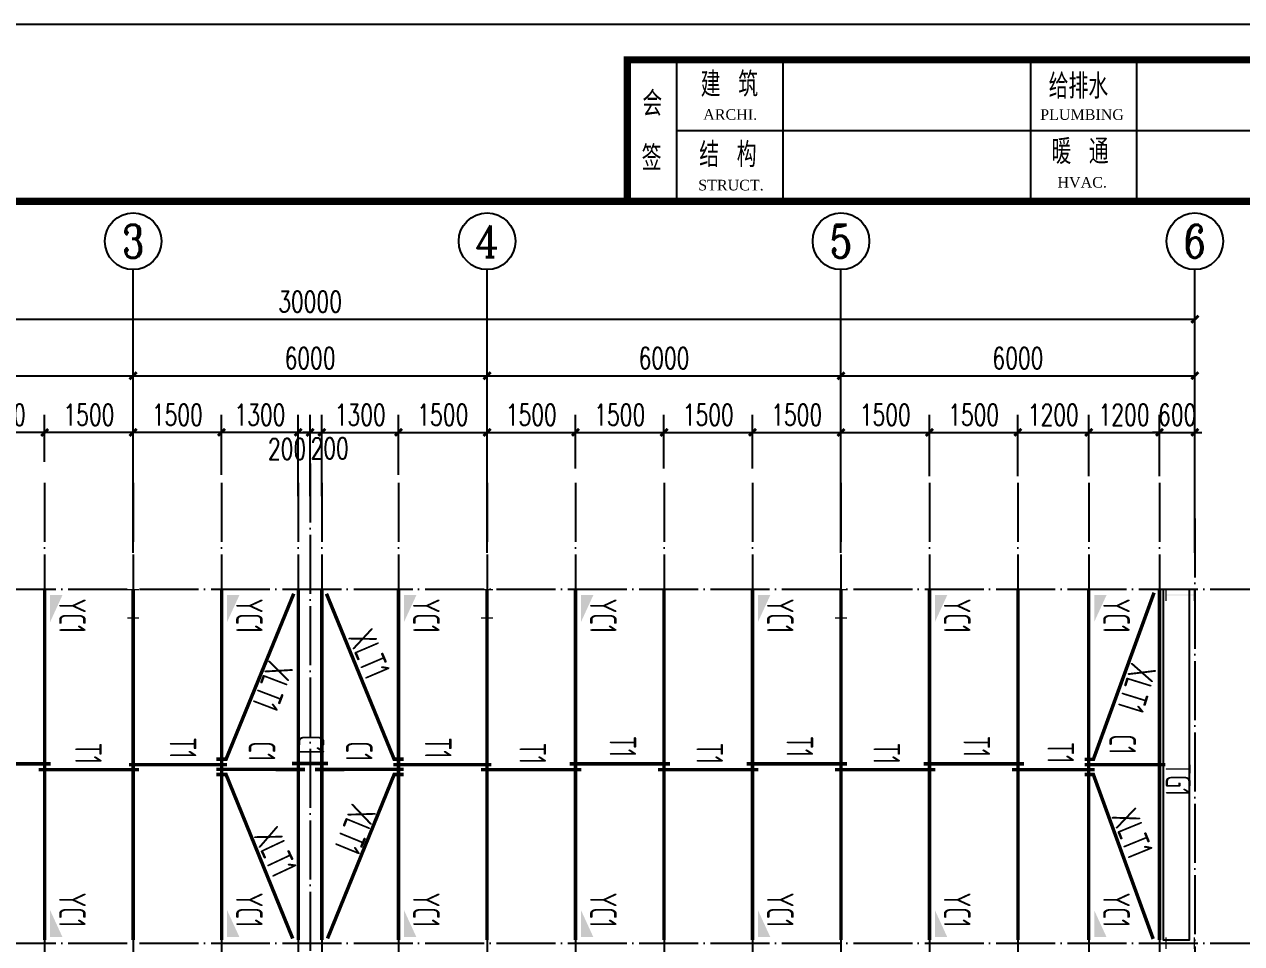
# Model space of a CAD drawing. Extents: x 14207793 to 14719554, y -1675802 to -1228715.
# Drawn here: x 14477568 to 14498205, y -1548707 to -1533122 of the extents above; entities that cross this region are included whole.
import ezdxf
from ezdxf.enums import TextEntityAlignment as Align

# ---------------------------------------------------------------- set-up
doc = ezdxf.new("R2010")
doc.units = 0
doc.header["$LTSCALE"] = 500
doc.header["$MEASUREMENT"] = 0
doc.linetypes.add('DASHEDD', pattern=[5, 4, -1])
doc.linetypes.add('DOTE', pattern=[2.42, 2, -0.2, 0.02, -0.2])
doc.layers.get('0').update_dxf_attribs({"linetype": 'CONTINUOUS'})
doc.layers.get('DEFPOINTS').update_dxf_attribs({"color": 140, "linetype": 'CONTINUOUS'})
for name, color, linetype in [('01', 7, 'CONTINUOUS'), ('1Z', 1, 'DASHEDD'), ('AXIS', 3, 'CONTINUOUS'), ('AXIS_TEXT', 7, 'CONTINUOUS'), ('DOTE', 8, 'DOTE'), ('PUB_TITLE', 4, 'CONTINUOUS'), ('WINDOW', 96, 'CONTINUOUS'), ('墙__虚线', 2, 'CONTINUOUS'), ('层0', 7, 'CONTINUOUS')]:
    doc.layers.add(name, color=color, linetype=linetype)
doc.styles.add('_TCH_AXIS', font='COMPLEX', dxfattribs={"bigfont": 'GBCBIG'})
doc.styles.add('_TCH_DIM_T3', font='SIMPLEX', dxfattribs={"width": 0.705882, "bigfont": 'GBCBIG'})
doc.styles.add('COMPLEX', font='COMPLEX')
doc.styles.add('GHF', font='TIMES.TTF')
doc.styles.add('HZ', font='txt', dxfattribs={"width": 0.8, "bigfont": 'hztxt'})
doc.styles.add('TSSD_REIN', font='Tssdeng.shx', dxfattribs={"width": 0.65, "bigfont": 'hztxt.shx'})
doc.dimstyles.new('_TCH_ARCH&&120', dxfattribs={"dimtxt": 357, "dimasz": 120, "dimexe": 300, "dimexo": 360, "dimgap": 120, "dimtad": 1, "dimdec": 0, "dimzin": 0, "dimdsep": 46, "dimtxsty": '_TCH_DIM_T3', "dimblk": 'ARCHTICK', "dimcen": 0.09, "dimclrt": 7, "dimazin": 2, "dimtfac": 1, "dimtdec": 0, "dimtix": 1, "dimtmove": 2, "dimatfit": 3, "dimfxl": 0, "dimtolj": 1, "dimtzin": 0, "dimarcsym": 0})

# ---------------------------------------------------------------- blocks, each defined once
blk = doc.blocks.new('gffio')
at = {"layer": '墙__虚线'}
for points in [[(-433999, -56888), (-433999, -56868), (-434094, -56888), (-434199, -56868)], [(-434094, -56888), (-434199, -56868), (-434104, -56888)], [(-434199, -56868), (-434199, -56888), (-434104, -56888)], [(-434094, -56888), (-434104, -56888), (-434094, -57348), (-434104, -57348)], [(-434104, -57348), (-434199, -57348), (-434099, -57365), (-434199, -57368)], [(-434099, -57365), (-434199, -57368), (-433999, -57368)], [(-434094, -57348), (-434104, -57348), (-434058, -57361), (-434099, -57365)], [(-433999, -57368), (-434058, -57361), (-434099, -57365)], [(-434058, -57361), (-433999, -57368), (-434094, -57348), (-433999, -57348)]]:
    blk.add_solid(points, dxfattribs=at)
blk = doc.blocks.new('_ArchTick')
at = {"color": 0, "linetype": 'ByBlock', "const_width": 0.4}
blk.add_lwpolyline([(-0.5, -0.5), (0.5, 0.5)], dxfattribs=at)
blk = doc.blocks.new('*D679')
at = {"layer": 'AXIS', "color": 0, "lineweight": -2}
for p, q in [((14473412, -1541720), (14473412, -1538780)), ((14479412, -1541720), (14479412, -1538780)), ((14473412, -1539080), (14479412, -1539080))]:
    blk.add_line(p, q, dxfattribs=at)
at = {"layer": 'DEFPOINTS', "color": 0}
for p in [(14479412, -1539080), (14473412, -1542080), (14479412, -1542080)]:
    blk.add_point(p, dxfattribs=at)
at = {"layer": 'AXIS', "color": 0, "lineweight": -2, "xscale": 120, "yscale": 120, "zscale": 120, "rotation": 180}
blk.add_blockref('_ArchTick', (14473412, -1539080), dxfattribs=at)
at = {"layer": 'AXIS', "color": 0, "lineweight": -2, "xscale": 120, "yscale": 120, "zscale": 120}
blk.add_blockref('_ArchTick', (14479412, -1539080), dxfattribs=at)
at = {"layer": 'AXIS', "color": 7, "insert": (14476412, -1538782), "char_height": 357, "attachment_point": 5, "style": '_TCH_DIM_T3'}
blk.add_mtext('\\A1;6000', dxfattribs=at)
blk = doc.blocks.new('*D680')
at = {"layer": 'AXIS', "color": 0, "lineweight": -2}
for p, q in [((14479412, -1541720), (14479412, -1538780)), ((14485412, -1541720), (14485412, -1538780)), ((14479412, -1539080), (14485412, -1539080))]:
    blk.add_line(p, q, dxfattribs=at)
at = {"layer": 'DEFPOINTS', "color": 0}
for p in [(14485412, -1539080), (14479412, -1542080), (14485412, -1542080)]:
    blk.add_point(p, dxfattribs=at)
at = {"layer": 'AXIS', "color": 0, "lineweight": -2, "xscale": 120, "yscale": 120, "zscale": 120, "rotation": 180}
blk.add_blockref('_ArchTick', (14479412, -1539080), dxfattribs=at)
at = {"layer": 'AXIS', "color": 0, "lineweight": -2, "xscale": 120, "yscale": 120, "zscale": 120}
blk.add_blockref('_ArchTick', (14485412, -1539080), dxfattribs=at)
at = {"layer": 'AXIS', "color": 7, "insert": (14482412, -1538782), "char_height": 357, "attachment_point": 5, "style": '_TCH_DIM_T3'}
blk.add_mtext('\\A1;6000', dxfattribs=at)
blk = doc.blocks.new('*D681')
at = {"layer": 'AXIS', "color": 0, "lineweight": -2}
for p, q in [((14485412, -1541720), (14485412, -1538780)), ((14491412, -1541720), (14491412, -1538780)), ((14485412, -1539080), (14491412, -1539080))]:
    blk.add_line(p, q, dxfattribs=at)
at = {"layer": 'DEFPOINTS', "color": 0}
for p in [(14491412, -1539080), (14485412, -1542080), (14491412, -1542080)]:
    blk.add_point(p, dxfattribs=at)
at = {"layer": 'AXIS', "color": 0, "lineweight": -2, "xscale": 120, "yscale": 120, "zscale": 120, "rotation": 180}
blk.add_blockref('_ArchTick', (14485412, -1539080), dxfattribs=at)
at = {"layer": 'AXIS', "color": 0, "lineweight": -2, "xscale": 120, "yscale": 120, "zscale": 120}
blk.add_blockref('_ArchTick', (14491412, -1539080), dxfattribs=at)
at = {"layer": 'AXIS', "color": 7, "insert": (14488412, -1538782), "char_height": 357, "attachment_point": 5, "style": '_TCH_DIM_T3'}
blk.add_mtext('\\A1;6000', dxfattribs=at)
blk = doc.blocks.new('*D682')
at = {"layer": 'AXIS', "color": 0, "lineweight": -2}
for p, q in [((14491412, -1541720), (14491412, -1538780)), ((14497412, -1541720), (14497412, -1538780)), ((14491412, -1539080), (14497412, -1539080))]:
    blk.add_line(p, q, dxfattribs=at)
at = {"layer": 'DEFPOINTS', "color": 0}
for p in [(14497412, -1539080), (14491412, -1542080), (14497412, -1542080)]:
    blk.add_point(p, dxfattribs=at)
at = {"layer": 'AXIS', "color": 0, "lineweight": -2, "xscale": 120, "yscale": 120, "zscale": 120, "rotation": 180}
blk.add_blockref('_ArchTick', (14491412, -1539080), dxfattribs=at)
at = {"layer": 'AXIS', "color": 0, "lineweight": -2, "xscale": 120, "yscale": 120, "zscale": 120}
blk.add_blockref('_ArchTick', (14497412, -1539080), dxfattribs=at)
at = {"layer": 'AXIS', "color": 7, "insert": (14494412, -1538782), "char_height": 357, "attachment_point": 5, "style": '_TCH_DIM_T3'}
blk.add_mtext('\\A1;6000', dxfattribs=at)
blk = doc.blocks.new('*D683')
at = {"layer": 'AXIS', "color": 0, "lineweight": -2}
for p, q in [((14467412, -1541720), (14467412, -1537820)), ((14497412, -1541720), (14497412, -1537820)), ((14467412, -1538120), (14497412, -1538120))]:
    blk.add_line(p, q, dxfattribs=at)
at = {"layer": 'DEFPOINTS', "color": 0}
for p in [(14497412, -1538120), (14467412, -1542080), (14497412, -1542080)]:
    blk.add_point(p, dxfattribs=at)
at = {"layer": 'AXIS', "color": 0, "lineweight": -2, "xscale": 120, "yscale": 120, "zscale": 120, "rotation": 180}
blk.add_blockref('_ArchTick', (14467412, -1538120), dxfattribs=at)
at = {"layer": 'AXIS', "color": 0, "lineweight": -2, "xscale": 120, "yscale": 120, "zscale": 120}
blk.add_blockref('_ArchTick', (14497412, -1538120), dxfattribs=at)
at = {"layer": 'AXIS', "color": 7, "insert": (14482412, -1537822), "char_height": 357, "attachment_point": 5, "style": '_TCH_DIM_T3'}
blk.add_mtext('\\A1;30000', dxfattribs=at)
blk = doc.blocks.new('_AXISO')
blk.add_circle((0, 0), 0.5)
at = {"layer": 'AXIS_TEXT', "style": 'COMPLEX', "width": 1.041667}
blk.add_attdef('A', text='', height=0.56, dxfattribs=at).set_placement((-0.25, -0.28), (0.25, -0.28), align=Align.FIT)
blk = doc.blocks.new('*D684')
at = {"layer": 'AXIS', "color": 0, "lineweight": -2}
for p, q in [((14482212, -1541122), (14482212, -1539740)), ((14482412, -1541122), (14482412, -1539740)), ((14482212, -1540040), (14482092, -1540040)), ((14482212, -1540040), (14482412, -1540040)), ((14482412, -1540040), (14482532, -1540040))]:
    blk.add_line(p, q, dxfattribs=at)
at = {"layer": 'DEFPOINTS', "color": 0}
for p in [(14482412, -1540040), (14482212, -1541482), (14482412, -1541482)]:
    blk.add_point(p, dxfattribs=at)
at = {"layer": 'AXIS', "color": 0, "lineweight": -2, "xscale": 120, "yscale": 120, "zscale": 120}
blk.add_blockref('_ArchTick', (14482212, -1540040), dxfattribs=at)
at = {"layer": 'AXIS', "color": 0, "lineweight": -2, "xscale": 120, "yscale": 120, "zscale": 120, "rotation": 180}
blk.add_blockref('_ArchTick', (14482412, -1540040), dxfattribs=at)
at = {"layer": 'AXIS', "color": 7, "insert": (14482022, -1540322), "char_height": 357, "attachment_point": 5, "style": '_TCH_DIM_T3'}
blk.add_mtext('\\A1;200', dxfattribs=at)
blk = doc.blocks.new('*D685')
at = {"layer": 'AXIS', "color": 0, "lineweight": -2}
for p, q in [((14482412, -1541122), (14482412, -1539740)), ((14482612, -1541122), (14482612, -1539740)), ((14482412, -1540040), (14482292, -1540040)), ((14482412, -1540040), (14482612, -1540040)), ((14482612, -1540040), (14482732, -1540040))]:
    blk.add_line(p, q, dxfattribs=at)
at = {"layer": 'DEFPOINTS', "color": 0}
for p in [(14482612, -1540040), (14482412, -1541482), (14482612, -1541482)]:
    blk.add_point(p, dxfattribs=at)
at = {"layer": 'AXIS', "color": 0, "lineweight": -2, "xscale": 120, "yscale": 120, "zscale": 120}
blk.add_blockref('_ArchTick', (14482412, -1540040), dxfattribs=at)
at = {"layer": 'AXIS', "color": 0, "lineweight": -2, "xscale": 120, "yscale": 120, "zscale": 120, "rotation": 180}
blk.add_blockref('_ArchTick', (14482612, -1540040), dxfattribs=at)
at = {"layer": 'AXIS', "color": 7, "insert": (14482745, -1540310), "char_height": 357, "attachment_point": 5, "style": '_TCH_DIM_T3'}
blk.add_mtext('\\A1;200', dxfattribs=at)
blk = doc.blocks.new('*D686')
at = {"layer": 'AXIS', "color": 0, "lineweight": -2}
for p, q in [((14482612, -1540762), (14482612, -1539740)), ((14483912, -1540762), (14483912, -1539740)), ((14482612, -1540040), (14483912, -1540040))]:
    blk.add_line(p, q, dxfattribs=at)
at = {"layer": 'DEFPOINTS', "color": 0}
for p in [(14483912, -1540040), (14482612, -1541122), (14483912, -1541122)]:
    blk.add_point(p, dxfattribs=at)
at = {"layer": 'AXIS', "color": 0, "lineweight": -2, "xscale": 120, "yscale": 120, "zscale": 120, "rotation": 180}
blk.add_blockref('_ArchTick', (14482612, -1540040), dxfattribs=at)
at = {"layer": 'AXIS', "color": 0, "lineweight": -2, "xscale": 120, "yscale": 120, "zscale": 120}
blk.add_blockref('_ArchTick', (14483912, -1540040), dxfattribs=at)
at = {"layer": 'AXIS', "color": 7, "insert": (14483262, -1539742), "char_height": 357, "attachment_point": 5, "style": '_TCH_DIM_T3'}
blk.add_mtext('\\A1;1300', dxfattribs=at)
blk = doc.blocks.new('*D687')
at = {"layer": 'AXIS', "color": 0, "lineweight": -2}
for p, q in [((14483912, -1540762), (14483912, -1539740)), ((14485412, -1540538), (14485412, -1539740)), ((14483912, -1540040), (14485412, -1540040))]:
    blk.add_line(p, q, dxfattribs=at)
at = {"layer": 'DEFPOINTS', "color": 0}
for p in [(14485412, -1540040), (14485412, -1540898), (14483912, -1541122)]:
    blk.add_point(p, dxfattribs=at)
at = {"layer": 'AXIS', "color": 0, "lineweight": -2, "xscale": 120, "yscale": 120, "zscale": 120, "rotation": 180}
blk.add_blockref('_ArchTick', (14483912, -1540040), dxfattribs=at)
at = {"layer": 'AXIS', "color": 0, "lineweight": -2, "xscale": 120, "yscale": 120, "zscale": 120}
blk.add_blockref('_ArchTick', (14485412, -1540040), dxfattribs=at)
at = {"layer": 'AXIS', "color": 7, "insert": (14484662, -1539742), "char_height": 357, "attachment_point": 5, "style": '_TCH_DIM_T3'}
blk.add_mtext('\\A1;1500', dxfattribs=at)
blk = doc.blocks.new('*D688')
at = {"layer": 'AXIS', "color": 0, "lineweight": -2}
for p, q in [((14485412, -1540538), (14485412, -1539740)), ((14486912, -1540652), (14486912, -1539740)), ((14485412, -1540040), (14486912, -1540040))]:
    blk.add_line(p, q, dxfattribs=at)
at = {"layer": 'DEFPOINTS', "color": 0}
for p in [(14486912, -1540040), (14485412, -1540898), (14486912, -1541012)]:
    blk.add_point(p, dxfattribs=at)
at = {"layer": 'AXIS', "color": 0, "lineweight": -2, "xscale": 120, "yscale": 120, "zscale": 120, "rotation": 180}
blk.add_blockref('_ArchTick', (14485412, -1540040), dxfattribs=at)
at = {"layer": 'AXIS', "color": 0, "lineweight": -2, "xscale": 120, "yscale": 120, "zscale": 120}
blk.add_blockref('_ArchTick', (14486912, -1540040), dxfattribs=at)
at = {"layer": 'AXIS', "color": 7, "insert": (14486162, -1539742), "char_height": 357, "attachment_point": 5, "style": '_TCH_DIM_T3'}
blk.add_mtext('\\A1;1500', dxfattribs=at)
blk = doc.blocks.new('*D689')
at = {"layer": 'AXIS', "color": 0, "lineweight": -2}
for p, q in [((14486912, -1540652), (14486912, -1539740)), ((14488412, -1540652), (14488412, -1539740)), ((14486912, -1540040), (14488412, -1540040))]:
    blk.add_line(p, q, dxfattribs=at)
at = {"layer": 'DEFPOINTS', "color": 0}
for p in [(14488412, -1540040), (14486912, -1541012), (14488412, -1541012)]:
    blk.add_point(p, dxfattribs=at)
at = {"layer": 'AXIS', "color": 0, "lineweight": -2, "xscale": 120, "yscale": 120, "zscale": 120, "rotation": 180}
blk.add_blockref('_ArchTick', (14486912, -1540040), dxfattribs=at)
at = {"layer": 'AXIS', "color": 0, "lineweight": -2, "xscale": 120, "yscale": 120, "zscale": 120}
blk.add_blockref('_ArchTick', (14488412, -1540040), dxfattribs=at)
at = {"layer": 'AXIS', "color": 7, "insert": (14487662, -1539742), "char_height": 357, "attachment_point": 5, "style": '_TCH_DIM_T3'}
blk.add_mtext('\\A1;1500', dxfattribs=at)
blk = doc.blocks.new('*D690')
at = {"layer": 'AXIS', "color": 0, "lineweight": -2}
for p, q in [((14488412, -1540652), (14488412, -1539740)), ((14489912, -1540652), (14489912, -1539740)), ((14488412, -1540040), (14489912, -1540040))]:
    blk.add_line(p, q, dxfattribs=at)
at = {"layer": 'DEFPOINTS', "color": 0}
for p in [(14489912, -1540040), (14488412, -1541012), (14489912, -1541012)]:
    blk.add_point(p, dxfattribs=at)
at = {"layer": 'AXIS', "color": 0, "lineweight": -2, "xscale": 120, "yscale": 120, "zscale": 120, "rotation": 180}
blk.add_blockref('_ArchTick', (14488412, -1540040), dxfattribs=at)
at = {"layer": 'AXIS', "color": 0, "lineweight": -2, "xscale": 120, "yscale": 120, "zscale": 120}
blk.add_blockref('_ArchTick', (14489912, -1540040), dxfattribs=at)
at = {"layer": 'AXIS', "color": 7, "insert": (14489162, -1539742), "char_height": 357, "attachment_point": 5, "style": '_TCH_DIM_T3'}
blk.add_mtext('\\A1;1500', dxfattribs=at)
blk = doc.blocks.new('*D691')
at = {"layer": 'AXIS', "color": 0, "lineweight": -2}
for p, q in [((14489912, -1540652), (14489912, -1539740)), ((14491412, -1540652), (14491412, -1539740)), ((14489912, -1540040), (14491412, -1540040))]:
    blk.add_line(p, q, dxfattribs=at)
at = {"layer": 'DEFPOINTS', "color": 0}
for p in [(14491412, -1540040), (14489912, -1541012), (14491412, -1541012)]:
    blk.add_point(p, dxfattribs=at)
at = {"layer": 'AXIS', "color": 0, "lineweight": -2, "xscale": 120, "yscale": 120, "zscale": 120, "rotation": 180}
blk.add_blockref('_ArchTick', (14489912, -1540040), dxfattribs=at)
at = {"layer": 'AXIS', "color": 0, "lineweight": -2, "xscale": 120, "yscale": 120, "zscale": 120}
blk.add_blockref('_ArchTick', (14491412, -1540040), dxfattribs=at)
at = {"layer": 'AXIS', "color": 7, "insert": (14490662, -1539742), "char_height": 357, "attachment_point": 5, "style": '_TCH_DIM_T3'}
blk.add_mtext('\\A1;1500', dxfattribs=at)
blk = doc.blocks.new('*D692')
at = {"layer": 'AXIS', "color": 0, "lineweight": -2}
for p, q in [((14491412, -1540652), (14491412, -1539740)), ((14492912, -1540785), (14492912, -1539740)), ((14491412, -1540040), (14492912, -1540040))]:
    blk.add_line(p, q, dxfattribs=at)
at = {"layer": 'DEFPOINTS', "color": 0}
for p in [(14492912, -1540040), (14491412, -1541012), (14492912, -1541145)]:
    blk.add_point(p, dxfattribs=at)
at = {"layer": 'AXIS', "color": 0, "lineweight": -2, "xscale": 120, "yscale": 120, "zscale": 120, "rotation": 180}
blk.add_blockref('_ArchTick', (14491412, -1540040), dxfattribs=at)
at = {"layer": 'AXIS', "color": 0, "lineweight": -2, "xscale": 120, "yscale": 120, "zscale": 120}
blk.add_blockref('_ArchTick', (14492912, -1540040), dxfattribs=at)
at = {"layer": 'AXIS', "color": 7, "insert": (14492162, -1539742), "char_height": 357, "attachment_point": 5, "style": '_TCH_DIM_T3'}
blk.add_mtext('\\A1;1500', dxfattribs=at)
blk = doc.blocks.new('*D693')
at = {"layer": 'AXIS', "color": 0, "lineweight": -2}
for p, q in [((14492912, -1540785), (14492912, -1539740)), ((14494412, -1540785), (14494412, -1539740)), ((14492912, -1540040), (14494412, -1540040))]:
    blk.add_line(p, q, dxfattribs=at)
at = {"layer": 'DEFPOINTS', "color": 0}
for p in [(14494412, -1540040), (14492912, -1541145), (14494412, -1541145)]:
    blk.add_point(p, dxfattribs=at)
at = {"layer": 'AXIS', "color": 0, "lineweight": -2, "xscale": 120, "yscale": 120, "zscale": 120, "rotation": 180}
blk.add_blockref('_ArchTick', (14492912, -1540040), dxfattribs=at)
at = {"layer": 'AXIS', "color": 0, "lineweight": -2, "xscale": 120, "yscale": 120, "zscale": 120}
blk.add_blockref('_ArchTick', (14494412, -1540040), dxfattribs=at)
at = {"layer": 'AXIS', "color": 7, "insert": (14493662, -1539742), "char_height": 357, "attachment_point": 5, "style": '_TCH_DIM_T3'}
blk.add_mtext('\\A1;1500', dxfattribs=at)
blk = doc.blocks.new('*D694')
at = {"layer": 'AXIS', "color": 0, "lineweight": -2}
for p, q in [((14494412, -1540785), (14494412, -1539740)), ((14495612, -1540785), (14495612, -1539740)), ((14494412, -1540040), (14495612, -1540040))]:
    blk.add_line(p, q, dxfattribs=at)
at = {"layer": 'DEFPOINTS', "color": 0}
for p in [(14495612, -1540040), (14494412, -1541145), (14495612, -1541145)]:
    blk.add_point(p, dxfattribs=at)
at = {"layer": 'AXIS', "color": 0, "lineweight": -2, "xscale": 120, "yscale": 120, "zscale": 120, "rotation": 180}
blk.add_blockref('_ArchTick', (14494412, -1540040), dxfattribs=at)
at = {"layer": 'AXIS', "color": 0, "lineweight": -2, "xscale": 120, "yscale": 120, "zscale": 120}
blk.add_blockref('_ArchTick', (14495612, -1540040), dxfattribs=at)
at = {"layer": 'AXIS', "color": 7, "insert": (14495012, -1539742), "char_height": 357, "attachment_point": 5, "style": '_TCH_DIM_T3'}
blk.add_mtext('\\A1;1200', dxfattribs=at)
blk = doc.blocks.new('*D695')
at = {"layer": 'AXIS', "color": 0, "lineweight": -2}
for p, q in [((14495612, -1540785), (14495612, -1539740)), ((14496812, -1540785), (14496812, -1539740)), ((14495612, -1540040), (14496812, -1540040))]:
    blk.add_line(p, q, dxfattribs=at)
at = {"layer": 'DEFPOINTS', "color": 0}
for p in [(14496812, -1540040), (14495612, -1541145), (14496812, -1541145)]:
    blk.add_point(p, dxfattribs=at)
at = {"layer": 'AXIS', "color": 0, "lineweight": -2, "xscale": 120, "yscale": 120, "zscale": 120, "rotation": 180}
blk.add_blockref('_ArchTick', (14495612, -1540040), dxfattribs=at)
at = {"layer": 'AXIS', "color": 0, "lineweight": -2, "xscale": 120, "yscale": 120, "zscale": 120}
blk.add_blockref('_ArchTick', (14496812, -1540040), dxfattribs=at)
at = {"layer": 'AXIS', "color": 7, "insert": (14496212, -1539742), "char_height": 357, "attachment_point": 5, "style": '_TCH_DIM_T3'}
blk.add_mtext('\\A1;1200', dxfattribs=at)
blk = doc.blocks.new('*D696')
at = {"layer": 'AXIS', "color": 0, "lineweight": -2}
for p, q in [((14496812, -1540785), (14496812, -1539740)), ((14497412, -1540785), (14497412, -1539740)), ((14496812, -1540040), (14496692, -1540040)), ((14496812, -1540040), (14497412, -1540040)), ((14497412, -1540040), (14497532, -1540040))]:
    blk.add_line(p, q, dxfattribs=at)
at = {"layer": 'DEFPOINTS', "color": 0}
for p in [(14497412, -1540040), (14496812, -1541145), (14497412, -1541145)]:
    blk.add_point(p, dxfattribs=at)
at = {"layer": 'AXIS', "color": 0, "lineweight": -2, "xscale": 120, "yscale": 120, "zscale": 120}
blk.add_blockref('_ArchTick', (14496812, -1540040), dxfattribs=at)
at = {"layer": 'AXIS', "color": 0, "lineweight": -2, "xscale": 120, "yscale": 120, "zscale": 120, "rotation": 180}
blk.add_blockref('_ArchTick', (14497412, -1540040), dxfattribs=at)
at = {"layer": 'AXIS', "color": 7, "insert": (14497112, -1539742), "char_height": 357, "attachment_point": 5, "style": '_TCH_DIM_T3'}
blk.add_mtext('\\A1;600', dxfattribs=at)
blk = doc.blocks.new('*D697')
at = {"layer": 'AXIS', "color": 0, "lineweight": -2}
for p, q in [((14480912, -1540762), (14480912, -1539740)), ((14482212, -1540762), (14482212, -1539740)), ((14482212, -1540040), (14480912, -1540040))]:
    blk.add_line(p, q, dxfattribs=at)
at = {"layer": 'DEFPOINTS', "color": 0}
for p in [(14480912, -1540040), (14480912, -1541122), (14482212, -1541122)]:
    blk.add_point(p, dxfattribs=at)
at = {"layer": 'AXIS', "color": 0, "lineweight": -2, "xscale": 120, "yscale": 120, "zscale": 120, "rotation": 180}
blk.add_blockref('_ArchTick', (14480912, -1540040), dxfattribs=at)
at = {"layer": 'AXIS', "color": 0, "lineweight": -2, "xscale": 120, "yscale": 120, "zscale": 120}
blk.add_blockref('_ArchTick', (14482212, -1540040), dxfattribs=at)
at = {"layer": 'AXIS', "color": 7, "insert": (14481562, -1539742), "char_height": 357, "attachment_point": 5, "style": '_TCH_DIM_T3'}
blk.add_mtext('\\A1;1300', dxfattribs=at)
blk = doc.blocks.new('*D698')
at = {"layer": 'AXIS', "color": 0, "lineweight": -2}
for p, q in [((14479412, -1540538), (14479412, -1539740)), ((14480912, -1540762), (14480912, -1539740)), ((14480912, -1540040), (14479412, -1540040))]:
    blk.add_line(p, q, dxfattribs=at)
at = {"layer": 'DEFPOINTS', "color": 0}
for p in [(14479412, -1540040), (14479412, -1540898), (14480912, -1541122)]:
    blk.add_point(p, dxfattribs=at)
at = {"layer": 'AXIS', "color": 0, "lineweight": -2, "xscale": 120, "yscale": 120, "zscale": 120, "rotation": 180}
blk.add_blockref('_ArchTick', (14479412, -1540040), dxfattribs=at)
at = {"layer": 'AXIS', "color": 0, "lineweight": -2, "xscale": 120, "yscale": 120, "zscale": 120}
blk.add_blockref('_ArchTick', (14480912, -1540040), dxfattribs=at)
at = {"layer": 'AXIS', "color": 7, "insert": (14480162, -1539742), "char_height": 357, "attachment_point": 5, "style": '_TCH_DIM_T3'}
blk.add_mtext('\\A1;1500', dxfattribs=at)
blk = doc.blocks.new('*D699')
at = {"layer": 'AXIS', "color": 0, "lineweight": -2}
for p, q in [((14477912, -1540538), (14477912, -1539740)), ((14479412, -1540538), (14479412, -1539740)), ((14479412, -1540040), (14477912, -1540040))]:
    blk.add_line(p, q, dxfattribs=at)
at = {"layer": 'DEFPOINTS', "color": 0}
for p in [(14477912, -1540040), (14477912, -1540898), (14479412, -1540898)]:
    blk.add_point(p, dxfattribs=at)
at = {"layer": 'AXIS', "color": 0, "lineweight": -2, "xscale": 120, "yscale": 120, "zscale": 120, "rotation": 180}
blk.add_blockref('_ArchTick', (14477912, -1540040), dxfattribs=at)
at = {"layer": 'AXIS', "color": 0, "lineweight": -2, "xscale": 120, "yscale": 120, "zscale": 120}
blk.add_blockref('_ArchTick', (14479412, -1540040), dxfattribs=at)
at = {"layer": 'AXIS', "color": 7, "insert": (14478662, -1539742), "char_height": 357, "attachment_point": 5, "style": '_TCH_DIM_T3'}
blk.add_mtext('\\A1;1500', dxfattribs=at)
blk = doc.blocks.new('*D700')
at = {"layer": 'AXIS', "color": 0, "lineweight": -2}
for p, q in [((14476412, -1540538), (14476412, -1539740)), ((14477912, -1540538), (14477912, -1539740)), ((14477912, -1540040), (14476412, -1540040))]:
    blk.add_line(p, q, dxfattribs=at)
at = {"layer": 'DEFPOINTS', "color": 0}
for p in [(14476412, -1540040), (14476412, -1540898), (14477912, -1540898)]:
    blk.add_point(p, dxfattribs=at)
at = {"layer": 'AXIS', "color": 0, "lineweight": -2, "xscale": 120, "yscale": 120, "zscale": 120, "rotation": 180}
blk.add_blockref('_ArchTick', (14476412, -1540040), dxfattribs=at)
at = {"layer": 'AXIS', "color": 0, "lineweight": -2, "xscale": 120, "yscale": 120, "zscale": 120}
blk.add_blockref('_ArchTick', (14477912, -1540040), dxfattribs=at)
at = {"layer": 'AXIS', "color": 7, "insert": (14477162, -1539742), "char_height": 357, "attachment_point": 5, "style": '_TCH_DIM_T3'}
blk.add_mtext('\\A1;1500', dxfattribs=at)

msp = doc.modelspace()

# ---------------------------------------------------------------- hatches: boundary and pattern name
at = {"layer": 'WINDOW'}
for points in [[(14478005.02, -1543255.07), (14478214.02, -1542799.53), (14478005.02, -1542799.53)], [(14481005.02, -1543255.07), (14481214.02, -1542799.53), (14481005.02, -1542799.53)], [(14484005.02, -1543255.07), (14484214.02, -1542799.53), (14484005.02, -1542799.53)], [(14487005.02, -1543255.07), (14487214.02, -1542799.53), (14487005.02, -1542799.53)], [(14490005.02, -1543255.07), (14490214.02, -1542799.53), (14490005.02, -1542799.53)], [(14493005.02, -1543255.07), (14493214.02, -1542799.53), (14493005.02, -1542799.53)], [(14495705.02, -1543255.07), (14495914.02, -1542799.53), (14495705.02, -1542799.53)], [(14478005.02, -1548139.93), (14478214.02, -1548595.47), (14478005.02, -1548595.47)], [(14481005.02, -1548139.93), (14481214.02, -1548595.47), (14481005.02, -1548595.47)], [(14484005.02, -1548139.93), (14484214.02, -1548595.47), (14484005.02, -1548595.47)], [(14487005.02, -1548139.93), (14487214.02, -1548595.47), (14487005.02, -1548595.47)], [(14490005.02, -1548139.93), (14490214.02, -1548595.47), (14490005.02, -1548595.47)], [(14493005.02, -1548139.93), (14493214.02, -1548595.47), (14493005.02, -1548595.47)], [(14495705.02, -1548139.93), (14495914.02, -1548595.47), (14495705.02, -1548595.47)]]:
    msp.add_hatch(color=6, dxfattribs=at).paths.add_polyline_path(points)

# ---------------------------------------------------------------- linework, layer by layer
at = {"color": 4}
for p, q in [((14487790, -1536122.5), (14487790, -1533722.5)), ((14488630, -1536122.5), (14488630, -1533722.5)), ((14490430, -1536122.5), (14490430, -1533722.5)), ((14494630, -1536122.5), (14494630, -1533722.5)), ((14496430, -1536122.5), (14496430, -1533722.5)), ((14488630, -1534922.5), (14506630, -1534922.5))]:
    msp.add_line(p, q, dxfattribs=at)
at = {"color": 4, "const_width": 120, "elevation": 1200}
msp.add_lwpolyline([(14506630, -1533722.5), (14506630, -1536122.5), (14487790, -1536122.5), (14487790, -1533722.5)], close=True, dxfattribs=at)
at = {"const_width": 60}
for points in [[(14477912.5, -1542697.5), (14477912.5, -1548647.5)], [(14479412.5, -1542697.5), (14479412.5, -1548647.5)], [(14480912.5, -1542697.5), (14480912.5, -1548647.5)], [(14482212.5, -1542697.5), (14482212.5, -1548647.5)], [(14482612.5, -1542697.5), (14482612.5, -1548647.5)], [(14483912.5, -1542697.5), (14483912.5, -1548647.5)], [(14485412.5, -1542697.5), (14485412.5, -1548647.5)], [(14486912.5, -1542697.5), (14486912.5, -1548647.5)], [(14488412.5, -1542697.5), (14488412.5, -1548647.5)], [(14489912.5, -1542697.5), (14489912.5, -1548647.5)], [(14491412.5, -1542697.5), (14491412.5, -1548647.5)], [(14492912.5, -1542697.5), (14492912.5, -1548647.5)], [(14494412.5, -1542697.5), (14494412.5, -1548647.5)], [(14495612.5, -1542697.5), (14495612.5, -1548647.5)], [(14496812.5, -1542697.5), (14496812.5, -1548647.5)]]:
    msp.add_lwpolyline(points, dxfattribs=at)
at = {"elevation": 1913.29}
msp.add_lwpolyline([(14497312.5, -1542697.5), (14497312.5, -1548647.5), (14496880.5, -1548647.5), (14496880.5, -1542697.5)], close=True, dxfattribs=at)
at = {"layer": '1Z', "linetype": 'ByBlock', "ltscale": 0.9, "const_width": 60}
for points in [[(14482135, -1542775), (14480987.5, -1545581.21), (14480825, -1545581.21)], [(14482690, -1542775), (14483837.5, -1545581.21), (14484000, -1545581.21)], [(14496720, -1542757.5), (14495691.21, -1545583.79), (14495541.21, -1545583.79)], [(14478012.5, -1545658.57), (14476312.5, -1545658.89)], [(14481001.25, -1545672.47), (14479341.25, -1545672.97)], [(14482667.37, -1545653.52), (14482107.46, -1545653.53)], [(14482157.63, -1545653.52), (14482717.54, -1545653.53)], [(14483823.75, -1545672.47), (14485483.75, -1545672.97)], [(14486812.5, -1545658.57), (14488512.5, -1545658.89)], [(14489812.5, -1545658.57), (14491512.5, -1545658.89)], [(14492812.5, -1545658.57), (14494512.5, -1545658.89)], [(14495541.21, -1545672.5), (14496912.5, -1545672.5)], [(14479512.5, -1545758.54), (14477812.5, -1545758.95)], [(14482327.5, -1545753.49), (14480825, -1545753)], [(14482117.5, -1548620), (14480987.5, -1545839.78), (14480825, -1545839.78)], [(14482497.5, -1545753.49), (14484000, -1545753)], [(14482707.5, -1548620), (14483837.5, -1545839.78), (14484000, -1545839.78)], [(14485312.5, -1545758.54), (14487012.5, -1545758.95)], [(14488312.5, -1545758.54), (14490012.5, -1545758.95)], [(14491312.5, -1545758.54), (14493012.5, -1545758.95)], [(14494312.5, -1545758.54), (14495712.5, -1545758.95)], [(14496705, -1548627.5), (14495691.21, -1545840.89), (14495541.21, -1545840.89)]]:
    msp.add_lwpolyline(points, dxfattribs=at)
at = {"layer": 'AXIS'}
for p, q in [((14479412.5, -1542080), (14479412.5, -1537280)), ((14485412.5, -1542080), (14485412.5, -1537280)), ((14491412.5, -1542080), (14491412.5, -1537280)), ((14497412.5, -1542080), (14497412.5, -1537280))]:
    msp.add_line(p, q, dxfattribs=at)
at = {"layer": 'DOTE'}
for p, q in [((14482412.5, -1540567.5), (14482412.5, -1656775)), ((14477912.5, -1540897.5), (14477912.5, -1654897.5)), ((14479412.5, -1540897.5), (14479412.5, -1654897.5)), ((14480912.5, -1540897.5), (14480912.5, -1654897.5)), ((14482212.5, -1540897.5), (14482212.5, -1654897.5)), ((14482612.5, -1540897.5), (14482612.5, -1654897.5)), ((14483912.5, -1540897.5), (14483912.5, -1654897.5)), ((14485412.5, -1540897.5), (14485412.5, -1654897.5)), ((14486912.5, -1540897.5), (14486912.5, -1654897.5)), ((14488412.5, -1540897.5), (14488412.5, -1654897.5)), ((14489912.5, -1540897.5), (14489912.5, -1654897.5)), ((14491412.5, -1540897.5), (14491412.5, -1654897.5)), ((14492912.5, -1540897.5), (14492912.5, -1654897.5)), ((14494412.5, -1540897.5), (14494412.5, -1654897.5)), ((14495612.5, -1540897.5), (14495612.5, -1654897.5)), ((14496812.5, -1540897.5), (14496812.5, -1654897)), ((14497412.5, -1541497.5), (14497412.5, -1654297.5)), ((14479412.5, -1542220), (14479412.5, -1655020)), ((14485412.5, -1542220), (14485412.5, -1655020)), ((14491412.5, -1542220), (14491412.5, -1655020)), ((14466212.5, -1542697.5), (14498612.5, -1542697.5)), ((14466212.5, -1548697.5), (14498612.5, -1548697.5))]:
    msp.add_line(p, q, dxfattribs=at)
at = {"layer": 'PUB_TITLE'}
msp.add_lwpolyline([(14507830, -1675802.5), (14507830, -1533122.5), (14457430, -1533122.5), (14457430, -1675802.5)], close=True, dxfattribs=at)
at = {"layer": 'PUB_TITLE', "const_width": 120}
msp.add_lwpolyline([(14506630, -1674602.5), (14506630, -1536122.5), (14458630, -1536122.5), (14458630, -1674602.5)], close=True, dxfattribs=at)

# ---------------------------------------------------------------- block references
at = {"layer": 'AXIS'}
ref = msp.add_blockref('_AXISO', (14479412.5, -1536800), dxfattribs=dict(at, xscale=960, yscale=960, zscale=960))
ref.add_attrib('A', '3', dxfattribs={"layer": 'AXIS_TEXT', "height": 559.14, "style": '_TCH_AXIS'}).set_placement((14479226.12, -1537079.57), (14479598.88, -1537079.57), align=Align.FIT)
ref = msp.add_blockref('_AXISO', (14485412.5, -1536800), dxfattribs=dict(at, xscale=960, yscale=960, zscale=960))
ref.add_attrib('A', '4', dxfattribs={"layer": 'AXIS_TEXT', "height": 534.53, "style": '_TCH_AXIS'}).set_placement((14485208.87, -1537067.27), (14485616.13, -1537067.27), align=Align.FIT)
ref = msp.add_blockref('_AXISO', (14491412.5, -1536800), dxfattribs=dict(at, xscale=960, yscale=960, zscale=960))
ref.add_attrib('A', '5', dxfattribs={"layer": 'AXIS_TEXT', "height": 559.14, "style": '_TCH_AXIS'}).set_placement((14491226.12, -1537079.57), (14491598.88, -1537079.57), align=Align.FIT)
ref = msp.add_blockref('_AXISO', (14497412.5, -1536800), dxfattribs=dict(at, xscale=960, yscale=960, zscale=960))
ref.add_attrib('A', '6', dxfattribs={"layer": 'AXIS_TEXT', "height": 559.14, "style": '_TCH_AXIS'}).set_placement((14497226.12, -1537079.57), (14497598.88, -1537079.57), align=Align.FIT)
at = {"layer": '层0'}
for p, rotation in [((14045313.05, -1600065.63), 180), ((14051313.05, -1600065.63), 180), ((14057313.05, -1600065.63), 180), ((14554280.63, -1976896.95), 270), ((14554280.63, -1982796.95), 270)]:
    msp.add_blockref('gffio', p, dxfattribs=dict(at, rotation=rotation))

# ---------------------------------------------------------------- texts
at = {"color": 2, "style": 'HZ', "width": 0.8}
for s, p in [('建 筑', (14489034.36, -1534350.38)), ('给排水', (14494933.43, -1534381.87)), ('会', (14488045.36, -1534675.64)), ('签', (14488033.93, -1535600.02)), ('结 构', (14489010.2, -1535543.9)), ('暖 通', (14494979.22, -1535489.94))]:
    msp.add_text(s, height=420, dxfattribs=at).set_placement(p)
at = {"color": 2, "style": 'GHF'}
for s, p in [('ARCHI.', (14489076.69, -1534741.14)), ('PLUMBING', (14494789.5, -1534742.29)), ('STRUCT.', (14488992.06, -1535937.99)), ('HVAC.', (14495082.59, -1535890.59))]:
    msp.add_text(s, height=180, dxfattribs=at).set_placement(p)
at = {"layer": '01', "color": 4, "style": 'TSSD_REIN', "width": 0.65}
for s, height, rotation, p in [('YC1', 450, 269.993868, (14478158.03, -1542854.02, 1916.56)), ('YC1', 450, 269.993868, (14481158.03, -1542854.02, 1916.56)), ('YC1', 450, 269.993868, (14484158.03, -1542854.02, 1916.56)), ('YC1', 450, 269.993868, (14487158.03, -1542854.02, 1916.56)), ('YC1', 450, 269.993868, (14490158.03, -1542854.02, 1916.56)), ('YC1', 450, 269.993868, (14493158.03, -1542854.02, 1916.56)), ('YC1', 450, 269.993868, (14495858.03, -1542854.02, 1916.56)), ('XLT1', 450, 293.057355, (14483047.84, -1543510.93)), ('XLT1', 450, 249.164821, (14481713.25, -1543883.01)), ('XLT1', 450, 252.804002, (14496335.89, -1543923.97, 4717.39)), ('T1', 450, 270, (14480033.09, -1545209.54)), ('C1', 450, 270, (14482203.45, -1545167.92)), ('T1', 450, 270, (14484359.22, -1545209.54)), ('T1', 450, 270, (14487490.02, -1545185.3)), ('T1', 450, 270, (14487490.02, -1545185.3)), ('T1', 450, 270, (14490490.02, -1545185.3)), ('T1', 450, 270, (14490490.02, -1545185.3)), ('T1', 450, 270, (14493490.02, -1545185.3)), ('T1', 450, 270, (14493490.02, -1545185.3)), ('C1', 450, 270, (14495962.46, -1545158.02)), ('T1', 450, 270, (14478429.78, -1545302.8)), ('T1', 450, 270, (14478429.78, -1545302.8)), ('C1', 450, 270, (14481372, -1545276.72)), ('C1', 450, 270, (14483020.31, -1545276.72)), ('T1', 450, 270, (14485962.52, -1545302.8)), ('T1', 450, 270, (14485962.52, -1545302.8)), ('T1', 450, 270, (14488962.52, -1545302.8)), ('T1', 450, 270, (14488962.52, -1545302.8)), ('T1', 450, 270, (14491962.52, -1545302.8)), ('T1', 450, 270, (14491962.52, -1545302.8)), ('T1', 450, 270, (14494913.72, -1545290.87)), ('TG1', 420, 270, (14496917.7, -1545644.08, 1913.29)), ('XLT1', 450, 247.740362, (14483124.68, -1546312.08)), ('XLT1', 450, 292.190877, (14495988.62, -1546547.42)), ('XLT1', 450, 295.170476, (14481448.93, -1546879.68)), ('YC1', 450, 269.993868, (14478158.03, -1547839.02, 1916.56)), ('YC1', 450, 269.993868, (14481158.03, -1547839.02, 1916.56)), ('YC1', 450, 269.993868, (14484158.03, -1547839.02, 1916.56)), ('YC1', 450, 269.993868, (14487158.03, -1547839.02, 1916.56)), ('YC1', 450, 269.993868, (14490158.03, -1547839.02, 1916.56)), ('YC1', 450, 269.993868, (14493158.03, -1547839.02, 1916.56)), ('YC1', 450, 269.993868, (14495858.03, -1547839.02, 1916.56))]:
    msp.add_text(s, height=height, rotation=rotation, dxfattribs=at).set_placement(p)

# ---------------------------------------------------------------- dimensions: what is measured, and where the dimension line sits
at = {"layer": 'AXIS'}
for p1, p2, distance, picture, middle in [((14467412.5, -1542080), (14497412.5, -1542080), 3960, '*D683', (14482412.5, -1537821.5)), ((14473412.5, -1542080), (14479412.5, -1542080), 3000, '*D679', (14476412.5, -1538781.5)), ((14479412.5, -1542080), (14485412.5, -1542080), 3000, '*D680', (14482412.5, -1538781.5)), ((14485412.5, -1542080), (14491412.5, -1542080), 3000, '*D681', (14488412.5, -1538781.5)), ((14491412.5, -1542080), (14497412.5, -1542080), 3000, '*D682', (14494412.5, -1538781.5))]:
    dim = msp.add_aligned_dim(p1=p1, p2=p2, distance=distance, dimstyle='_TCH_ARCH&&120', dxfattribs=at)
    dim.commit()
    dim.dimension.update_dxf_attribs({"geometry": picture, "text_midpoint": middle})
for base, p1, p2, picture, middle in [((14476412.5, -1540040), (14477912.5, -1540897.5), (14476412.5, -1540897.5), '*D700', (14477162.5, -1539741.5)), ((14477912.5, -1540040), (14479412.5, -1540897.5), (14477912.5, -1540897.5), '*D699', (14478662.5, -1539741.5)), ((14479412.5, -1540040), (14480912.5, -1541122.5), (14479412.5, -1540897.5), '*D698', (14480162.5, -1539741.5)), ((14480912.5, -1540040), (14482212.5, -1541122.5), (14480912.5, -1541122.5), '*D697', (14481562.5, -1539741.5)), ((14483912.5, -1540040), (14482612.5, -1541122.5), (14483912.5, -1541122.5), '*D686', (14483262.5, -1539741.5)), ((14485412.5, -1540040), (14483912.5, -1541122.5), (14485412.5, -1540897.5), '*D687', (14484662.5, -1539741.5)), ((14486912.5, -1540040), (14485412.5, -1540897.5), (14486912.5, -1541012.5), '*D688', (14486162.5, -1539741.5)), ((14488412.5, -1540040), (14486912.5, -1541012.5), (14488412.5, -1541012.5), '*D689', (14487662.5, -1539741.5)), ((14489912.5, -1540040), (14488412.5, -1541012.5), (14489912.5, -1541012.5), '*D690', (14489162.5, -1539741.5)), ((14491412.5, -1540040), (14489912.5, -1541012.5), (14491412.5, -1541012.5), '*D691', (14490662.5, -1539741.5)), ((14492912.5, -1540040), (14491412.5, -1541012.5), (14492912.5, -1541145), '*D692', (14492162.5, -1539741.5)), ((14494412.5, -1540040), (14492912.5, -1541145), (14494412.5, -1541145), '*D693', (14493662.5, -1539741.5)), ((14495612.5, -1540040), (14494412.5, -1541145), (14495612.5, -1541145), '*D694', (14495012.5, -1539741.5)), ((14496812.5, -1540040), (14495612.5, -1541145), (14496812.5, -1541145), '*D695', (14496212.5, -1539741.5)), ((14497412.5, -1540040), (14496812.5, -1541145), (14497412.5, -1541145), '*D696', (14497112.5, -1539741.5))]:
    dim = msp.add_linear_dim(base=base, p1=p1, p2=p2, dimstyle='_TCH_ARCH&&120', dxfattribs=at)
    dim.commit()
    dim.dimension.update_dxf_attribs({"geometry": picture, "text_midpoint": middle})
for base, p1, p2, picture, middle in [((14482412.5, -1540040), (14482212.5, -1541482.5), (14482412.5, -1541482.5), '*D684', (14482022.5, -1540322.5)), ((14482612.5, -1540040), (14482412.5, -1541482.5), (14482612.5, -1541482.5), '*D685', (14482745, -1540310))]:
    dim = msp.add_linear_dim(base=base, p1=p1, p2=p2, dimstyle='_TCH_ARCH&&120', dxfattribs=at)
    dim.commit()
    dim.dimension.update_dxf_attribs({"geometry": picture, "text_midpoint": middle, "dimtype": 160})

doc.saveas('drawing.dxf')
